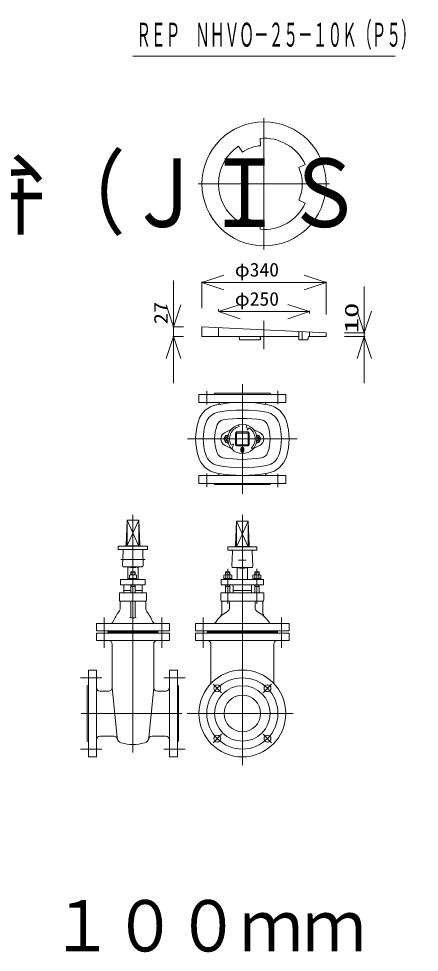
# Model space of a CAD drawing. Units: millimetres, scale not verified. Extents: x -6861 to 6861, y -5221 to 5221.
# Drawn here: x -4498 to -3400, y -4042 to -1485 of the extents above; entities that cross this region are included whole.
import ezdxf
from ezdxf.enums import TextEntityAlignment as Align

# ---------------------------------------------------------------- set-up
doc = ezdxf.new("R2010")
doc.units = ezdxf.units.MM
doc.header["$LTSCALE"] = 20
for name, color, linetype, lineweight in [('0-0_0', 7, 'Continuous', 18), ('0-4_TEMP', 3, 'Continuous', 18), ('0-6_仕切弁', 7, 'Continuous', 18)]:
    doc.layers.add(name, color=color, linetype=linetype, lineweight=lineweight)
doc.styles.add('ＭＳ ゴシック', font='')
doc.styles.get('ＭＳ ゴシック').set_extended_font_data('MS Gothic')

msp = doc.modelspace()

# ---------------------------------------------------------------- linework, layer by layer
at = {"layer": '0-0_0'}
for p, q in [((-4185.84, -1587.36), (-3465.84, -1587.36)), ((-3825.84, -1757.36), (-3825.84, -2117.36)), ((-3834.99, -1832.76), (-3836.74, -1812.83)), ((-3884.56, -1850.31), (-3895.74, -1833.73)), ((-3730.68, -1892.98), (-3712.55, -1884.53)), ((-4005.84, -1937.36), (-3645.84, -1937.36)), ((-3730.68, -1981.73), (-3712.55, -1990.19)), ((-3884.56, -2024.41), (-3895.74, -2040.99)), ((-3834.99, -2041.96), (-3836.74, -2061.88)), ((-3995.84, -2207.36), (-3935.84, -2187.36)), ((-3655.84, -2207.36), (-3715.84, -2187.36)), ((-4073.81, -2328.86), (-4073.81, -2201.86)), ((-3995.84, -2278.06), (-3995.84, -2205.07)), ((-3995.84, -2207.36), (-3655.84, -2207.36)), ((-3995.84, -2207.36), (-3935.84, -2227.36)), ((-3655.84, -2207.36), (-3715.84, -2227.36)), ((-3655.84, -2295.06), (-3655.84, -2205.07)), ((-3550.81, -2345.86), (-3550.81, -2218.86)), ((-4073.81, -2328.86), (-4073.81, -2241.86)), ((-4073.81, -2328.86), (-4093.81, -2268.86)), ((-4073.81, -2328.86), (-4053.81, -2268.86)), ((-3950.84, -2287.36), (-3890.84, -2267.36)), ((-3700.84, -2287.36), (-3760.84, -2267.36)), ((-3550.81, -2345.86), (-3550.81, -2266.86)), ((-3950.84, -2280.31), (-3950.84, -2285.07)), ((-3950.84, -2287.36), (-3700.84, -2287.36)), ((-3950.84, -2287.36), (-3890.84, -2307.36)), ((-3700.84, -2287.36), (-3760.84, -2307.36)), ((-3700.84, -2292.81), (-3700.84, -2285.07)), ((-3550.81, -2345.86), (-3570.81, -2285.86)), ((-3550.81, -2345.86), (-3530.81, -2285.86)), ((-3825.84, -2389.86), (-3825.84, -2312.33)), ((-4046.64, -2328.86), (-4076.09, -2328.86)), ((-4073.81, -2355.86), (-4073.81, -2328.86)), ((-3995.84, -2355.86), (-3995.84, -2328.86)), ((-3655.84, -2345.86), (-3995.84, -2328.86)), ((-3950.84, -2355.86), (-3950.84, -2331.11)), ((-3730.68, -2364.86), (-3730.68, -2342.12)), ((-3720.84, -2364.86), (-3720.84, -2342.61)), ((-3700.84, -2355.86), (-3700.84, -2343.61)), ((-3655.84, -2355.86), (-3655.84, -2345.86)), ((-3605.04, -2345.86), (-3548.52, -2345.86)), ((-3550.81, -2355.86), (-3550.81, -2345.86)), ((-4073.81, -2355.86), (-4093.81, -2415.86)), ((-4046.64, -2355.86), (-4076.09, -2355.86)), ((-4073.81, -2355.86), (-4053.81, -2415.86)), ((-4073.81, -2355.86), (-4073.81, -2482.86)), ((-3730.68, -2355.86), (-3995.84, -2355.86)), ((-3892.95, -2364.86), (-3894.06, -2355.86)), ((-3834.99, -2364.86), (-3892.95, -2364.86)), ((-3836.3, -2364.86), (-3836.48, -2355.86)), ((-3834.99, -2364.86), (-3834.99, -2355.86)), ((-3705.84, -2364.86), (-3730.68, -2364.86)), ((-3705.84, -2364.86), (-3703.84, -2355.86)), ((-3655.84, -2355.86), (-3703.84, -2355.86)), ((-3605.04, -2355.86), (-3548.52, -2355.86)), ((-3550.81, -2355.86), (-3570.81, -2415.86)), ((-3550.81, -2355.86), (-3530.81, -2415.86)), ((-3550.81, -2355.86), (-3550.81, -2482.86))]:
    msp.add_line(p, q, dxfattribs=at)
msp.add_circle((-3825.84, -1937.36), 170, dxfattribs=at)
for radius, start, end in [(125, 25, 95), (125, 124, 180), (105, 109.5, 124), (105, 95, 109.5), (105, 0, 25), (125, 180, 236), (105, 335, 0), (125, 265, 335), (105, 236, 250.5), (105, 250.5, 265)]:
    msp.add_arc((-3825.84, -1937.36), radius, start, end, dxfattribs=at)
at = {"layer": '0-4_TEMP'}
for p, q in [((-3982.66, -2541.61), (-3982.66, -2505.16)), ((-3885.16, -2785.99), (-3885.16, -2485.99)), ((-3787.66, -2504.23), (-3787.66, -2540.68)), ((-4035.16, -2635.99), (-3735.16, -2635.99)), ((-3982.66, -2730.37), (-3982.66, -2766.82)), ((-3787.66, -2767.74), (-3787.66, -2731.29)), ((-4185.16, -3494.51), (-4185.16, -2843.95)), ((-3885.16, -2843.95), (-3885.16, -3529.47)), ((-4264.16, -3124.87), (-4264.16, -3208.53)), ((-4106.16, -3124.87), (-4106.16, -3208.53)), ((-3992.16, -3124.87), (-3992.16, -3208.53)), ((-3778.16, -3124.87), (-3778.16, -3208.53)), ((-4269.95, -3290.49), (-4328.65, -3290.49)), ((-4100.38, -3290.49), (-4041.68, -3290.49)), ((-3965.36, -3307.79), (-3941.97, -3331.18)), ((-3804.97, -3307.79), (-3828.36, -3331.18)), ((-4326.85, -3387.99), (-4051.3, -3387.99)), ((-4036.55, -3387.99), (-3746.3, -3387.99)), ((-3965.36, -3468.18), (-3941.97, -3444.79)), ((-3804.97, -3468.18), (-3828.36, -3444.79)), ((-4269.95, -3485.49), (-4328.65, -3485.49)), ((-4100.38, -3485.49), (-4041.68, -3485.49))]:
    msp.add_line(p, q, dxfattribs=at)
msp.add_circle((-3885.16, -3387.99), 97.5, dxfattribs=at)
for centre, radius, start, end in [((-3885.16, -2924.99), 368, 79.599, 100.401), ((-3943.66, -2606.31), 44, 100.401, 162.737), ((-3826.67, -2606.31), 44, 17.263, 79.599), ((-3848.16, -2635.99), 144, 162.737, 197.263), ((-3922.16, -2635.99), 144, 342.737, 17.263), ((-3943.66, -2665.66), 44, 197.263, 259.599), ((-3826.67, -2665.66), 44, 280.401, 342.737), ((-3885.16, -2346.99), 368, 259.599, 280.401)]:
    msp.add_arc(centre, radius, start, end, dxfattribs=at)
at = {"layer": '0-6_仕切弁'}
for p, q in [((-3766.16, -2513.99), (-4004.16, -2513.99)), ((-4004.16, -2513.99), (-4004.16, -2535.99)), ((-3961.16, -2510.99), (-3809.16, -2510.99)), ((-3766.16, -2535.99), (-3766.16, -2513.99)), ((-4004.16, -2535.99), (-3766.16, -2535.99)), ((-3895.52, -2597.35), (-3894.22, -2602.18)), ((-3874.81, -2597.35), (-3870.93, -2611.84)), ((-3870.93, -2611.84), (-3867.45, -2605.8)), ((-3930.65, -2626.49), (-3936.13, -2635.99)), ((-3915.39, -2609.78), (-3933.71, -2619.02)), ((-3924.02, -2626.49), (-3930.65, -2626.49)), ((-3925.16, -2648.59), (-3925.16, -2624.65)), ((-3901.16, -2616.99), (-3904.16, -2619.99)), ((-3904.16, -2651.99), (-3904.16, -2619.99)), ((-3904.16, -2619.99), (-3866.16, -2619.99)), ((-3901.16, -2616.99), (-3901.16, -2654.99)), ((-3869.16, -2616.99), (-3901.16, -2616.99)), ((-3869.16, -2654.99), (-3869.16, -2616.99)), ((-3866.16, -2619.99), (-3869.16, -2616.99)), ((-3866.16, -2619.99), (-3866.16, -2651.99)), ((-3854.94, -2609.78), (-3836.61, -2619.02)), ((-3846.31, -2626.49), (-3839.68, -2626.49)), ((-3845.16, -2648.59), (-3845.16, -2624.65)), ((-3839.68, -2626.49), (-3834.2, -2635.99)), ((-3936.13, -2635.99), (-3930.65, -2645.49)), ((-3915.39, -2662.19), (-3933.71, -2652.95)), ((-3930.65, -2645.49), (-3924.02, -2645.49)), ((-3909.57, -2649.78), (-3915.6, -2653.27)), ((-3913.45, -2664.27), (-3909.57, -2649.78)), ((-3904.16, -2651.99), (-3866.16, -2651.99)), ((-3901.16, -2654.99), (-3904.16, -2651.99)), ((-3869.16, -2654.99), (-3901.16, -2654.99)), ((-3866.16, -2651.99), (-3869.16, -2654.99)), ((-3854.94, -2662.19), (-3836.61, -2652.95)), ((-3839.68, -2645.49), (-3846.31, -2645.49)), ((-3834.2, -2635.99), (-3839.68, -2645.49)), ((-3889.66, -2662.99), (-3889.66, -2668.99)), ((-3887.66, -2668.99), (-3887.66, -2662.99)), ((-3882.66, -2662.99), (-3882.66, -2668.99)), ((-3880.66, -2668.99), (-3880.66, -2662.99)), ((-3860.42, -2660.74), (-3856.88, -2664.27)), ((-4004.16, -2735.99), (-3766.16, -2735.99)), ((-4004.16, -2757.99), (-4004.16, -2735.99)), ((-3766.16, -2735.99), (-3766.16, -2757.99)), ((-3766.16, -2757.99), (-4004.16, -2757.99)), ((-3961.16, -2760.99), (-3809.16, -2760.99)), ((-4204.05, -2926.25), (-4201.16, -2858.99)), ((-4169.73, -2927.74), (-4201.16, -2858.99)), ((-4169.16, -2858.99), (-4201.16, -2858.99)), ((-4201.16, -2925.99), (-4201.16, -2858.99)), ((-4169.16, -2858.99), (-4200.6, -2927.74)), ((-4169.16, -2925.99), (-4169.16, -2858.99)), ((-4166.28, -2926.25), (-4169.16, -2858.99)), ((-3904.05, -2928.25), (-3901.16, -2860.99)), ((-3869.73, -2929.74), (-3901.16, -2860.99)), ((-3901.16, -2927.99), (-3901.16, -2860.99)), ((-3869.16, -2860.99), (-3901.16, -2860.99)), ((-3869.16, -2860.99), (-3900.6, -2929.74)), ((-3869.16, -2927.99), (-3869.16, -2860.99)), ((-3866.28, -2928.25), (-3869.16, -2860.99)), ((-4225.16, -2929.99), (-4145.16, -2929.99)), ((-4225.16, -2938.99), (-4145.16, -2938.99)), ((-4164.17, -2928.99), (-4206.16, -2928.99)), ((-3925.16, -2931.99), (-3925.16, -2940.99)), ((-3864.17, -2930.99), (-3906.16, -2930.99)), ((-3863.43, -2931.12), (-3845.16, -2931.99)), ((-3845.16, -2931.99), (-3845.16, -2940.99)), ((-4218.5, -2965.99), (-4151.83, -2965.99)), ((-4212.26, -2942.08), (-4213.57, -2982.89)), ((-4158.07, -2942.08), (-4156.76, -2982.89)), ((-3925.16, -2940.99), (-3845.16, -2940.99)), ((-3912.26, -2944.08), (-3913.57, -2984.89)), ((-3858.07, -2944.08), (-3856.76, -2984.89)), ((-4210.57, -2985.99), (-4159.76, -2985.99)), ((-4199.16, -3020.99), (-4199.16, -2987.99)), ((-4199.16, -2987.99), (-4198.08, -2987.99)), ((-4192.16, -2987.99), (-4178.16, -2987.99)), ((-4171.16, -2987.99), (-4172.25, -2987.99)), ((-4171.16, -3020.99), (-4171.16, -2987.99)), ((-3925.16, -3088.16), (-3925.16, -2991.99)), ((-3910.57, -2987.99), (-3859.76, -2987.99)), ((-3899.16, -3020.99), (-3899.16, -2989.99)), ((-3899.16, -2989.99), (-3898.08, -2989.99)), ((-3895.4, -2967.99), (-3874.93, -2967.99)), ((-3892.16, -2989.99), (-3878.16, -2989.99)), ((-3871.16, -2989.99), (-3872.25, -2989.99)), ((-3871.16, -3020.99), (-3871.16, -2989.99)), ((-3845.16, -3088.16), (-3845.16, -2991.99)), ((-4194.66, -3017.99), (-4194.66, -3008.84)), ((-4191.16, -3000.93), (-4190.22, -2999.99)), ((-4191.16, -3000.93), (-4179.16, -3000.93)), ((-4191.16, -3007.99), (-4191.16, -3000.93)), ((-4190.22, -3007.99), (-4190.22, -2999.99)), ((-4190.22, -2999.99), (-4180.11, -2999.99)), ((-4180.41, -3007.99), (-4189.91, -3007.99)), ((-4185.16, -3008.84), (-4185.16, -3017.99)), ((-4180.11, -3007.99), (-4180.11, -2999.99)), ((-4179.16, -3000.93), (-4180.11, -2999.99)), ((-4179.16, -3007.99), (-4179.16, -3000.93)), ((-4175.66, -3017.99), (-4175.66, -3008.84)), ((-3936.13, -3008.84), (-3936.13, -3017.99)), ((-3933.39, -3007.99), (-3916.94, -3007.99)), ((-3931.16, -3000.93), (-3930.22, -2999.99)), ((-3931.16, -3000.93), (-3919.16, -3000.93)), ((-3931.16, -3007.99), (-3931.16, -3000.93)), ((-3930.65, -3008.84), (-3930.65, -3017.99)), ((-3930.22, -3007.99), (-3930.22, -2999.99)), ((-3930.22, -2999.99), (-3920.11, -2999.99)), ((-3920.11, -3007.99), (-3920.11, -2999.99)), ((-3919.16, -3000.93), (-3920.11, -2999.99)), ((-3919.68, -3008.84), (-3919.68, -3017.99)), ((-3919.16, -3007.99), (-3919.16, -3000.93)), ((-3914.2, -3008.84), (-3914.2, -3017.99)), ((-3856.13, -3008.84), (-3856.13, -3017.99)), ((-3836.94, -3007.99), (-3853.39, -3007.99)), ((-3851.16, -3000.93), (-3850.22, -2999.99)), ((-3839.16, -3000.93), (-3851.16, -3000.93)), ((-3851.16, -3007.99), (-3851.16, -3000.93)), ((-3850.65, -3008.84), (-3850.65, -3017.99)), ((-3850.22, -3007.99), (-3850.22, -2999.99)), ((-3840.11, -2999.99), (-3850.22, -2999.99)), ((-3840.11, -3007.99), (-3840.11, -2999.99)), ((-3839.16, -3000.93), (-3840.11, -2999.99)), ((-3839.68, -3008.84), (-3839.68, -3017.99)), ((-3839.16, -3007.99), (-3839.16, -3000.93)), ((-3834.2, -3008.84), (-3834.2, -3017.99)), ((-4151.16, -3020.99), (-4219.16, -3020.99)), ((-4219.16, -3020.99), (-4219.16, -3035.99)), ((-4219.16, -3035.99), (-4151.16, -3035.99)), ((-4210.16, -3035.99), (-4210.16, -3057.99)), ((-4174.2, -3017.99), (-4196.13, -3017.99)), ((-4195.91, -3020.99), (-4195.91, -3017.99)), ((-4191.16, -3057.99), (-4191.16, -3035.99)), ((-4191.16, -3041.63), (-4190.22, -3039.99)), ((-4179.16, -3039.99), (-4191.16, -3039.99)), ((-4190.22, -3035.99), (-4190.22, -3039.99)), ((-4186.9, -3020.99), (-4185.16, -3017.99)), ((-4183.43, -3017.99), (-4185.16, -3020.99)), ((-4180.11, -3035.99), (-4180.11, -3039.99)), ((-4180.11, -3039.99), (-4179.16, -3041.63)), ((-4179.16, -3035.99), (-4179.16, -3057.99)), ((-4174.41, -3020.99), (-4174.41, -3017.99)), ((-4160.16, -3035.99), (-4160.16, -3057.99)), ((-4151.16, -3020.99), (-4151.16, -3035.99)), ((-3827.16, -3020.99), (-3943.16, -3020.99)), ((-3943.16, -3020.99), (-3943.16, -3035.99)), ((-3943.16, -3035.99), (-3827.16, -3035.99)), ((-3914.2, -3017.99), (-3936.13, -3017.99)), ((-3935.91, -3020.99), (-3935.91, -3017.99)), ((-3931.16, -3057.99), (-3931.16, -3035.99)), ((-3931.16, -3041.63), (-3930.22, -3039.99)), ((-3919.16, -3039.99), (-3931.16, -3039.99)), ((-3930.22, -3035.99), (-3930.22, -3039.99)), ((-3926.9, -3020.99), (-3925.16, -3017.99)), ((-3923.43, -3017.99), (-3925.16, -3020.99)), ((-3920.11, -3035.99), (-3920.11, -3039.99)), ((-3920.11, -3039.99), (-3919.16, -3041.63)), ((-3919.16, -3035.99), (-3919.16, -3057.99)), ((-3914.41, -3020.99), (-3914.41, -3017.99)), ((-3910.16, -3035.99), (-3910.16, -3057.99)), ((-3860.16, -3035.99), (-3860.16, -3057.99)), ((-3856.13, -3017.99), (-3834.2, -3017.99)), ((-3855.91, -3020.99), (-3855.91, -3017.99)), ((-3851.16, -3035.99), (-3851.16, -3057.99)), ((-3850.22, -3039.99), (-3851.16, -3041.63)), ((-3851.16, -3039.99), (-3839.16, -3039.99)), ((-3850.22, -3035.99), (-3850.22, -3039.99)), ((-3846.9, -3017.99), (-3845.16, -3020.99)), ((-3843.43, -3020.99), (-3845.16, -3017.99)), ((-3840.11, -3035.99), (-3840.11, -3039.99)), ((-3839.16, -3041.63), (-3840.11, -3039.99)), ((-3839.16, -3057.99), (-3839.16, -3035.99)), ((-3834.41, -3020.99), (-3834.41, -3017.99)), ((-3827.16, -3020.99), (-3827.16, -3035.99)), ((-4222.16, -3057.99), (-4148.16, -3057.99)), ((-4222.16, -3077.99), (-4222.16, -3057.99)), ((-4210.16, -3050.99), (-4191.16, -3050.99)), ((-4179.16, -3050.99), (-4160.16, -3050.99)), ((-4148.16, -3077.99), (-4148.16, -3057.99)), ((-3944.16, -3057.99), (-3826.16, -3057.99)), ((-3944.16, -3077.99), (-3944.16, -3057.99)), ((-3910.16, -3050.99), (-3860.16, -3050.99)), ((-3826.16, -3077.99), (-3826.16, -3057.99)), ((-4220.16, -3079.99), (-4150.16, -3079.99)), ((-4220.16, -3099.37), (-4220.16, -3079.99)), ((-4191.16, -3122.86), (-4191.16, -3079.99)), ((-4179.16, -3122.86), (-4179.16, -3079.99)), ((-4150.16, -3099.37), (-4150.16, -3079.99)), ((-3942.16, -3079.99), (-3828.16, -3079.99)), ((-3941.16, -3108.26), (-3941.16, -3079.99)), ((-3920.16, -3082.99), (-3920.16, -3096.7)), ((-3850.16, -3082.99), (-3850.16, -3096.7)), ((-3829.16, -3108.26), (-3829.16, -3079.99)), ((-4285.16, -3141.99), (-4085.16, -3141.99)), ((-4285.16, -3161.99), (-4285.16, -3141.99)), ((-4179.16, -3125.86), (-4191.16, -3125.86)), ((-4085.16, -3161.99), (-4085.16, -3141.99)), ((-4013.16, -3141.99), (-3757.16, -3141.99)), ((-4013.16, -3161.99), (-4013.16, -3141.99)), ((-3757.16, -3161.99), (-3757.16, -3141.99)), ((-4085.16, -3161.99), (-4285.16, -3161.99)), ((-4085.16, -3167.99), (-4285.16, -3167.99)), ((-4285.16, -3167.99), (-4285.16, -3187.99)), ((-4117.16, -3163.99), (-4253.16, -3163.99)), ((-4253.16, -3165.99), (-4253.16, -3163.99)), ((-4117.16, -3165.99), (-4253.16, -3165.99)), ((-4117.16, -3165.99), (-4117.16, -3163.99)), ((-4085.16, -3167.99), (-4085.16, -3187.99)), ((-3757.16, -3161.99), (-4013.16, -3161.99)), ((-3757.16, -3167.99), (-4013.16, -3167.99)), ((-4013.16, -3167.99), (-4013.16, -3187.99)), ((-3789.16, -3163.99), (-3981.16, -3163.99)), ((-3981.16, -3165.99), (-3981.16, -3163.99)), ((-3789.16, -3165.99), (-3981.16, -3165.99)), ((-3789.16, -3165.99), (-3789.16, -3163.99)), ((-3757.16, -3167.99), (-3757.16, -3187.99)), ((-4285.16, -3187.99), (-4085.16, -3187.99)), ((-4013.16, -3187.99), (-3757.16, -3187.99)), ((-4242.16, -3316.79), (-4242.16, -3197.99)), ((-4128.16, -3316.79), (-4128.16, -3197.99)), ((-3971.16, -3197.99), (-3971.16, -3305.74)), ((-3799.16, -3197.99), (-3799.16, -3305.74)), ((-4307.16, -3268.99), (-4307.16, -3506.99)), ((-4285.16, -3268.99), (-4307.16, -3268.99)), ((-4285.16, -3268.99), (-4285.16, -3506.99)), ((-4085.16, -3268.99), (-4085.16, -3506.99)), ((-4085.16, -3268.99), (-4063.16, -3268.99)), ((-4063.16, -3268.99), (-4063.16, -3506.99)), ((-4310.16, -3463.99), (-4310.16, -3311.99)), ((-4242.16, -3316.79), (-4228.75, -3454.86)), ((-4128.16, -3316.79), (-4141.58, -3454.86)), ((-4060.16, -3463.99), (-4060.16, -3311.99)), ((-4252.16, -3326.79), (-4275.16, -3326.79)), ((-4118.16, -3326.79), (-4095.16, -3326.79)), ((-4275.16, -3450.41), (-4237.84, -3450.41)), ((-4095.16, -3450.41), (-4132.49, -3450.41)), ((-4285.16, -3506.99), (-4307.16, -3506.99)), ((-4085.16, -3506.99), (-4063.16, -3506.99))]:
    msp.add_line(p, q, dxfattribs=at)
for points in [[(-4206.9, -2929.12), (-4225.16, -2929.99), (-4225.16, -2938.99)], [(-4163.43, -2929.12), (-4145.16, -2929.99), (-4145.16, -2938.99)], [(-3906.9, -2931.12), (-3925.16, -2931.99), (-3845.16, -2931.99)]]:
    msp.add_lwpolyline(points, dxfattribs=at)
for centre, radius in [((-3885.16, -2635.99), 40), ((-3885.16, -3387.99), 119), ((-3954.11, -3319.04), 9.5), ((-3885.16, -3387.99), 76), ((-3816.22, -3319.04), 9.5), ((-3885.16, -3387.99), 50), ((-3954.11, -3456.93), 9.5), ((-3816.22, -3456.93), 9.5)]:
    msp.add_circle(centre, radius, dxfattribs=at)
for centre, radius, start, end in [((-3964.16, -2510.99), 3, 270, 0), ((-3806.16, -2510.99), 3, 180, 270), ((-3943.66, -2606.31), 65, 100.401, 162.737), ((-3885.16, -2924.99), 389, 79.599, 100.401), ((-3955.16, -2543.99), 8, 21.537, 90), ((-3815.16, -2543.99), 8, 90, 158.463), ((-3826.67, -2606.31), 65, 17.263, 79.599), ((-3885.16, -2924.99), 345, 81.203, 98.797), ((-3848.16, -2635.99), 165, 162.737, 197.263), ((-3848.16, -2635.99), 113, 160.184, 199.816), ((-3934.72, -2604.8), 21, 98.797, 160.184), ((-3885.16, -2635.99), 35, 105, 209.584), ((-3885.16, -2635.99), 35, 315, 59.584), ((-3835.61, -2604.8), 21, 19.816, 81.203), ((-3922.16, -2635.99), 113, 340.184, 19.816), ((-3922.16, -2635.99), 165, 342.737, 17.263), ((-3925.16, -2635.99), 19, 116.744, 243.256), ((-3925.16, -2635.99), 9.5, 83.18, 276.82), ((-3925.16, -2635.99), 6, 85.699, 274.301), ((-3925.16, -2635.99), 5.05, 86.379, 273.621), ((-3845.16, -2635.99), 9.5, 263.18, 96.82), ((-3845.16, -2635.99), 6, 265.699, 94.301), ((-3845.16, -2635.99), 5.05, 266.379, 93.621), ((-3845.16, -2635.99), 19, 296.744, 63.256), ((-3885.16, -2662.99), 4.5, 0, 180), ((-3943.66, -2665.66), 65, 197.263, 259.599), ((-3934.72, -2667.18), 21, 199.816, 261.203), ((-3885.16, -2668.99), 4.5, 180, 0), ((-3885.16, -2662.99), 2.5, 0, 180), ((-3885.16, -2668.99), 2.5, 180, 0), ((-3835.61, -2667.18), 21, 278.797, 340.184), ((-3826.67, -2665.66), 65, 280.401, 342.737), ((-3885.16, -2346.99), 345, 261.203, 278.797), ((-3885.16, -2346.99), 389, 259.599, 280.401), ((-3955.16, -2727.99), 8, 270, 338.463), ((-3815.16, -2727.99), 8, 201.537, 270), ((-3964.16, -2760.99), 3, 0, 90), ((-3806.16, -2760.99), 3, 90, 180), ((-4215.26, -2941.99), 3, 358.172, 90), ((-4207.04, -2926.12), 3, 272.726, 357.546), ((-4198.16, -2925.99), 3, 180, 270), ((-4172.16, -2925.99), 3, 270, 0), ((-4163.29, -2926.12), 3, 182.454, 267.274), ((-4155.07, -2941.99), 3, 90, 181.828), ((-3907.04, -2928.12), 3, 272.726, 357.546), ((-3898.16, -2927.99), 3, 180, 270), ((-3872.16, -2927.99), 3, 270, 0), ((-3863.29, -2928.12), 3, 182.454, 267.274), ((-3915.26, -2943.99), 3, 358.172, 90), ((-3855.07, -2943.99), 3, 90, 181.828), ((-4210.57, -2982.99), 3, 178.172, 270), ((-4198.08, -2985.99), 2, 270, 357.455), ((-4192.16, -2985.99), 2, 180, 270), ((-4178.16, -2985.99), 2, 270, 0), ((-4172.25, -2985.99), 2, 182.545, 270), ((-4159.76, -2982.99), 3, 270, 1.828), ((-3910.57, -2984.99), 3, 178.172, 270), ((-3898.08, -2987.99), 2, 270, 357.455), ((-3892.16, -2987.99), 2, 180, 270), ((-3878.16, -2987.99), 2, 270, 0), ((-3872.25, -2987.99), 2, 182.545, 270), ((-3859.76, -2984.99), 3, 270, 1.828), ((-4189.91, -3021.59), 13.61, 69.569, 110.431), ((-4180.41, -3021.59), 13.61, 69.569, 110.431), ((-3933.39, -3012.81), 4.82, 55.33, 124.67), ((-3925.16, -3025.99), 18, 72.259, 107.741), ((-3916.94, -3012.81), 4.82, 55.33, 124.67), ((-3853.39, -3012.81), 4.82, 55.33, 124.67), ((-3845.16, -3025.99), 18, 72.259, 107.741), ((-3836.94, -3012.81), 4.82, 55.33, 124.67), ((-4220.16, -3077.99), 2, 180, 270), ((-4150.16, -3077.99), 2, 270, 0), ((-3942.16, -3077.99), 2, 180, 270), ((-3923.16, -3082.99), 3, 0, 90), ((-3847.16, -3082.99), 3, 90, 180), ((-3828.16, -3077.99), 2, 270, 0), ((-4135.15, -3177.99), 112, 142.109, 157.849), ((-4236.16, -3099.37), 16, 322.109, 0), ((-4134.16, -3099.37), 16, 180, 217.891), ((-4235.18, -3177.99), 112, 22.151, 37.891), ((-3885.16, -3188.48), 89, 119.059, 145.204), ((-3966.16, -3108.26), 25, 315.278, 0), ((-3936.16, -3096.7), 16, 299.059, 0), ((-3834.16, -3096.7), 16, 180, 240.941), ((-3885.16, -3188.48), 89, 34.796, 60.941), ((-3804.16, -3108.26), 25, 180, 224.722), ((-4248.15, -3131.99), 10, 270, 337.849), ((-4194.16, -3122.86), 3, 270, 0), ((-4176.16, -3122.86), 3, 180, 270), ((-4122.18, -3131.99), 10, 202.151, 270), ((-3966.46, -3131.99), 10, 270, 325.204), ((-3803.87, -3131.99), 10, 214.796, 270), ((-4255.16, -3163.99), 2, 0, 90), ((-4255.16, -3165.99), 2, 270, 0), ((-4115.16, -3163.99), 2, 90, 180), ((-4115.16, -3165.99), 2, 180, 270), ((-3983.16, -3163.99), 2, 0, 90), ((-3983.16, -3165.99), 2, 270, 0), ((-3787.16, -3163.99), 2, 90, 180), ((-3787.16, -3165.99), 2, 180, 270), ((-4252.16, -3197.99), 10, 0, 90), ((-4118.16, -3197.99), 10, 90, 180), ((-3981.16, -3197.99), 10, 0, 90), ((-3789.16, -3197.99), 10, 90, 180), ((-4310.16, -3308.99), 3, 270, 0), ((-4275.16, -3316.79), 10, 180, 270), ((-4252.16, -3316.79), 10, 270, 0), ((-4118.16, -3316.79), 10, 180, 270), ((-4095.16, -3316.79), 10, 270, 0), ((-4060.16, -3308.99), 3, 180, 270), ((-4275.16, -3460.41), 10, 90, 180), ((-4237.84, -3460.41), 10, 15.83, 90), ((-4132.49, -3460.41), 10, 90, 164.17), ((-4095.16, -3460.41), 10, 0, 90), ((-4310.16, -3466.99), 3, 0, 90), ((-4212.82, -3453.31), 16, 185.549, 254.874), ((-4185.16, -3350.99), 122, 254.874, 285.126), ((-4157.5, -3453.31), 16, 285.126, 354.451), ((-4060.16, -3466.99), 3, 90, 180)]:
    msp.add_arc(centre, radius, start, end, dxfattribs=at)

# ---------------------------------------------------------------- texts
at = {"layer": '0-0_0', "style": 'ＭＳ ゴシック'}
for s, height, width, p in [('ＲＥＰ\u3000ＮＨＶＯ－２５－１０Ｋ（Ｐ５）', 65.69, 0.45, (-4175.84, -1581.32)), ('φ340', 37.54, 1.05, (-3905.84, -2202.48)), ('φ250', 37.54, 1.05, (-3905.84, -2282.48))]:
    msp.add_text(s, height=height, dxfattribs=dict(at, width=width)).set_placement(p, align=Align.BOTTOM_LEFT)
for s, width, p in [('27', 1.2, (-4078.69, -2321.86)), ('10', 1.65, (-3555.69, -2346.86))]:
    msp.add_text(s, height=37.54, rotation=90, dxfattribs=dict(at, width=width)).set_placement(p, align=Align.BOTTOM_LEFT)
at = {"layer": '0-6_仕切弁', "style": 'ＭＳ ゴシック'}
for s, height, width, p in [('水道用仕切弁（ＪＩＳ\u3000Ｂ\u3000２０６２、左開き）', 187.7, 0.85, (-5728.8, -2111.81)), ('１００ｍｍ', 140.8, 0.9, (-4410.99, -4082.19))]:
    msp.add_text(s, height=height, dxfattribs=dict(at, width=width)).set_placement(p, align=Align.BOTTOM_LEFT)

doc.saveas('drawing.dxf')
